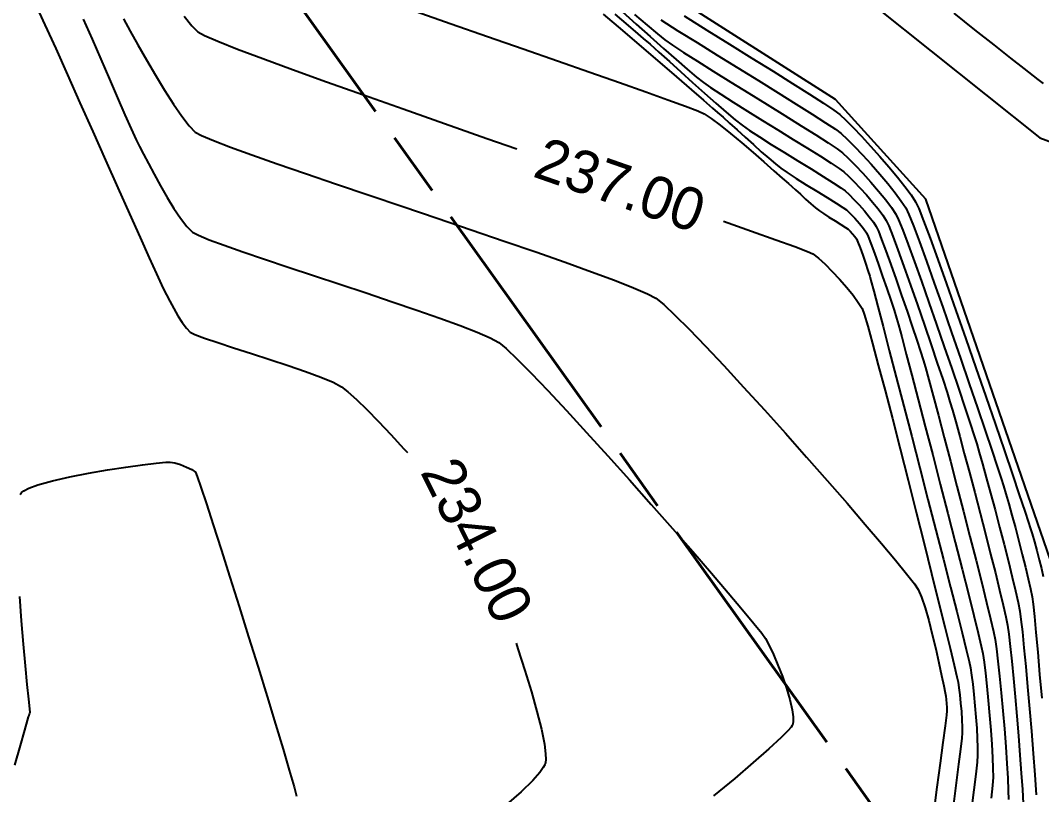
# Model space of a CAD drawing. Header units: metres. Extents: x 708931 to 723899, y 5405153 to 5413472.
# Drawn here: x 709984.2 to 710080.5, y 5411909.7 to 5411982.7 of the extents above; entities that cross this region are included whole.
import ezdxf

# ---------------------------------------------------------------- set-up
doc = ezdxf.new("R2010")
doc.units = ezdxf.units.M
doc.header["$LTSCALE"] = 12.7
doc.header["$MEASUREMENT"] = 0
doc.linetypes.add('ACAD_ISO08W100', pattern=[36, 24, -3, 6, -3])
for name, color, linetype in [('CONT-MJR1', 252, 'Continuous'), ('CONT-MNR1', 251, 'Continuous'), ('contornos2', 7, 'Continuous')]:
    doc.layers.add(name, color=color, linetype=linetype)
doc.layers.add('corte', color=214, linetype='ACAD_ISO08W100', lineweight=40)

msp = doc.modelspace()

# ---------------------------------------------------------------- linework, layer by layer
at = {"layer": 'CONT-MJR1', "flags": 128}
for points, elevation in [([(709990.122, 5411982.858), (709990.947, 5411980.975), (709991.779, 5411979.061), (709992.591, 5411977.187), (709993.356, 5411975.421), (709994.048, 5411973.834), (709994.639, 5411972.494), (709995.102, 5411971.473), (709995.411, 5411970.838), (709995.788, 5411970.125), (709996.261, 5411969.229), (709996.807, 5411968.211), (709997.407, 5411967.126), (709998.037, 5411966.035), (709998.676, 5411964.994), (709999.303, 5411964.063), (709999.897, 5411963.298), (710000.435, 5411962.759), (710000.975, 5411962.462), (710001.987, 5411962.042), (710003.405, 5411961.515), (710005.164, 5411960.896), (710007.2, 5411960.204), (710009.448, 5411959.452), (710011.843, 5411958.66), (710014.319, 5411957.841), (710016.813, 5411957.014), (710019.259, 5411956.193), (710021.593, 5411955.397), (710023.749, 5411954.64), (710025.662, 5411953.94), (710027.269, 5411953.312), (710028.503, 5411952.774), (710029.301, 5411952.341), (710030.008, 5411951.766), (710031.048, 5411950.782), (710032.373, 5411949.444), (710033.937, 5411947.807), (710035.693, 5411945.927), (710037.592, 5411943.859), (710039.589, 5411941.657), (710041.634, 5411939.376), (710043.682, 5411937.072), (710045.685, 5411934.799), (710047.596, 5411932.613), (710049.367, 5411930.569), (710050.952, 5411928.721), (710052.302, 5411927.126), (710053.371, 5411925.837), (710054.112, 5411924.909), (710054.477, 5411924.399), (710054.82, 5411923.745), (710055.218, 5411922.894), (710055.641, 5411921.904), (710056.058, 5411920.831), (710056.44, 5411919.734), (710056.756, 5411918.67), (710056.975, 5411917.696), (710057.061, 5411917.021), (710057.062, 5411916.595), (710057.03, 5411916.356), (710057.003, 5411916.251), (710056.978, 5411916.194), (710056.87, 5411916.036), (710056.571, 5411915.695), (710055.934, 5411915.062), (710054.791, 5411914.013), (710053.315, 5411912.717), (710051.557, 5411911.218), (710049.57, 5411909.558)], 235), ([(710040.246, 5411983.322), (710041.508, 5411982.251), (710042.421, 5411981.475), (710042.935, 5411981.037), (710043.58, 5411980.473), (710044.416, 5411979.728), (710045.393, 5411978.848), (710046.465, 5411977.881), (710047.585, 5411976.872), (710048.706, 5411975.868), (710049.78, 5411974.916), (710050.76, 5411974.062), (710051.6, 5411973.353), (710052.251, 5411972.835), (710052.942, 5411972.35), (710053.885, 5411971.732), (710055.009, 5411971.022), (710056.242, 5411970.256), (710057.515, 5411969.473), (710058.756, 5411968.712), (710059.894, 5411968.01), (710060.859, 5411967.407), (710061.579, 5411966.94), (710061.983, 5411966.647), (710062.353, 5411966.303), (710062.803, 5411965.846), (710063.293, 5411965.317), (710063.786, 5411964.755), (710064.246, 5411964.201), (710064.633, 5411963.695), (710064.91, 5411963.277), (710065.108, 5411962.847), (710065.417, 5411962.062), (710065.816, 5411960.993), (710066.279, 5411959.711), (710066.783, 5411958.286), (710067.304, 5411956.789), (710067.819, 5411955.291), (710068.303, 5411953.861), (710068.734, 5411952.571), (710069.087, 5411951.492), (710069.338, 5411950.693), (710069.543, 5411949.983), (710069.86, 5411948.83), (710070.274, 5411947.301), (710070.764, 5411945.465), (710071.314, 5411943.388), (710071.906, 5411941.139), (710072.521, 5411938.785), (710073.141, 5411936.395), (710073.748, 5411934.035), (710074.325, 5411931.775), (710074.853, 5411929.68), (710075.314, 5411927.82), (710075.69, 5411926.262), (710075.964, 5411925.073), (710076.116, 5411924.322), (710076.244, 5411923.451), (710076.387, 5411922.273), (710076.54, 5411920.859), (710076.697, 5411919.275), (710076.85, 5411917.592), (710076.995, 5411915.876), (710077.125, 5411914.198), (710077.233, 5411912.626), (710077.314, 5411911.228), (710077.361, 5411910.073), (710077.367, 5411909.23)], 240)]:
    msp.add_lwpolyline(points, dxfattribs=dict(at, elevation=elevation))
at = {"layer": 'CONT-MNR1', "flags": 128}
for points, elevation in [([(709985.628, 5411984.24), (709986.505, 5411982.313), (709987.517, 5411980.072), (709988.63, 5411977.597), (709989.808, 5411974.966), (709991.018, 5411972.258), (709992.225, 5411969.553), (709993.395, 5411966.929), (709994.493, 5411964.466), (709995.485, 5411962.241), (709996.337, 5411960.336), (709997.015, 5411958.827), (709997.484, 5411957.795), (709997.709, 5411957.319), (709997.961, 5411956.84), (709998.282, 5411956.232), (709998.652, 5411955.554), (709999.049, 5411954.865), (709999.453, 5411954.223), (709999.842, 5411953.689), (710000.195, 5411953.32), (710000.654, 5411953.091), (710001.551, 5411952.758), (710002.797, 5411952.338), (710004.3, 5411951.851), (710005.972, 5411951.316), (710007.721, 5411950.752), (710009.459, 5411950.177), (710011.093, 5411949.613), (710012.536, 5411949.076), (710013.696, 5411948.587), (710014.482, 5411948.164), (710015.081, 5411947.694), (710015.884, 5411946.964), (710016.853, 5411946.018), (710017.948, 5411944.899), (710019.129, 5411943.652), (710020.357, 5411942.321), (710020.691, 5411941.95)], 234), ([(710021.407, 5411983.597), (710024.827, 5411982.404), (710028.249, 5411981.212), (710031.609, 5411980.043), (710034.844, 5411978.916), (710037.891, 5411977.852), (710040.686, 5411976.872), (710043.166, 5411975.995), (710045.267, 5411975.242), (710046.927, 5411974.633), (710048.081, 5411974.188), (710048.667, 5411973.928), (710049.338, 5411973.489), (710050.191, 5411972.849), (710051.171, 5411972.063), (710052.223, 5411971.186), (710053.292, 5411970.271), (710054.321, 5411969.374), (710055.258, 5411968.548), (710056.044, 5411967.849), (710056.627, 5411967.329), (710056.95, 5411967.044), (710057.304, 5411966.732), (710057.754, 5411966.327), (710058.25, 5411965.877), (710058.745, 5411965.434), (710059.191, 5411965.046), (710059.54, 5411964.764), (710059.923, 5411964.501), (710060.447, 5411964.168), (710061.027, 5411963.811), (710061.578, 5411963.475), (710062.012, 5411963.204), (710062.245, 5411963.044), (710062.44, 5411962.856), (710062.678, 5411962.597), (710062.903, 5411962.327), (710063.058, 5411962.107), (710063.18, 5411961.822), (710063.385, 5411961.271), (710063.635, 5411960.566), (710063.894, 5411959.814), (710064.125, 5411959.125), (710064.289, 5411958.609), (710064.407, 5411958.178), (710064.668, 5411957.194), (710065.055, 5411955.723), (710065.55, 5411953.835), (710066.134, 5411951.597), (710066.791, 5411949.077), (710067.502, 5411946.344), (710068.249, 5411943.465), (710069.015, 5411940.509), (710069.781, 5411937.543), (710070.531, 5411934.636), (710071.245, 5411931.856), (710071.905, 5411929.27), (710072.496, 5411926.948), (710072.997, 5411924.956), (710073.391, 5411923.363), (710073.662, 5411922.238), (710073.789, 5411921.647), (710073.894, 5411920.95), (710074.003, 5411920.092), (710074.111, 5411919.117), (710074.213, 5411918.073), (710074.305, 5411917.005), (710074.381, 5411915.959), (710074.438, 5411914.982), (710074.47, 5411914.118), (710074.472, 5411913.415), (710074.422, 5411912.743), (710074.299, 5411911.626), (710074.118, 5411910.148), (710073.892, 5411908.395)], 238), ([(710040.942, 5411983.557), (710042.258, 5411982.377), (710043.574, 5411981.201), (710044.846, 5411980.071), (710046.03, 5411979.031), (710047.081, 5411978.123), (710047.955, 5411977.388), (710048.607, 5411976.87), (710049.29, 5411976.389), (710050.249, 5411975.758), (710051.422, 5411975.01), (710052.752, 5411974.178), (710054.177, 5411973.295), (710055.64, 5411972.393), (710057.079, 5411971.507), (710058.436, 5411970.668), (710059.652, 5411969.91), (710060.666, 5411969.265), (710061.419, 5411968.767), (710061.852, 5411968.449), (710062.286, 5411968.049), (710062.807, 5411967.526), (710063.381, 5411966.917), (710063.973, 5411966.258), (710064.549, 5411965.587), (710065.075, 5411964.939), (710065.515, 5411964.352), (710065.836, 5411963.862), (710066.079, 5411963.336), (710066.456, 5411962.384), (710066.942, 5411961.084), (710067.511, 5411959.516), (710068.136, 5411957.757), (710068.79, 5411955.887), (710069.447, 5411953.984), (710070.082, 5411952.127), (710070.667, 5411950.395), (710071.176, 5411948.867), (710071.584, 5411947.62), (710071.863, 5411946.735), (710072.087, 5411945.966), (710072.398, 5411944.861), (710072.778, 5411943.474), (710073.214, 5411941.863), (710073.69, 5411940.083), (710074.191, 5411938.189), (710074.702, 5411936.238), (710075.207, 5411934.285), (710075.692, 5411932.386), (710076.142, 5411930.597), (710076.54, 5411928.974), (710076.873, 5411927.573), (710077.124, 5411926.45), (710077.28, 5411925.659), (710077.4, 5411924.827), (710077.538, 5411923.675), (710077.689, 5411922.264), (710077.847, 5411920.653), (710078.008, 5411918.903), (710078.168, 5411917.074), (710078.32, 5411915.227), (710078.461, 5411913.421), (710078.584, 5411911.719), (710078.687, 5411910.178), (710078.763, 5411908.861)], 241), ([(709993.917, 5411982.867), (709994.543, 5411981.726), (709995.275, 5411980.414), (709996.081, 5411978.998), (709996.93, 5411977.548), (709997.788, 5411976.133), (709998.624, 5411974.821), (709999.405, 5411973.682), (710000.099, 5411972.785), (710000.675, 5411972.198), (710001.26, 5411971.877), (710002.389, 5411971.399), (710003.999, 5411970.783), (710006.027, 5411970.046), (710008.412, 5411969.205), (710011.089, 5411968.279), (710013.998, 5411967.285), (710017.074, 5411966.24), (710020.257, 5411965.164), (710023.482, 5411964.072), (710026.688, 5411962.984), (710029.811, 5411961.917), (710032.79, 5411960.888), (710035.561, 5411959.916), (710038.063, 5411959.017), (710040.232, 5411958.21), (710042.006, 5411957.513), (710043.323, 5411956.944), (710044.119, 5411956.519), (710044.867, 5411955.92), (710045.927, 5411954.932), (710047.256, 5411953.608), (710048.808, 5411951.999), (710050.538, 5411950.159), (710052.402, 5411948.139), (710054.354, 5411945.992), (710056.35, 5411943.771), (710058.345, 5411941.527), (710060.294, 5411939.312), (710062.151, 5411937.18), (710063.873, 5411935.183), (710065.415, 5411933.372), (710066.73, 5411931.8), (710067.775, 5411930.52), (710068.505, 5411929.584), (710068.874, 5411929.044), (710069.185, 5411928.323), (710069.518, 5411927.319), (710069.859, 5411926.114), (710070.197, 5411924.791), (710070.52, 5411923.431), (710070.814, 5411922.118), (710071.068, 5411920.933), (710071.269, 5411919.959), (710071.404, 5411919.278), (710071.463, 5411918.973), (710071.503, 5411918.674), (710071.541, 5411918.288), (710071.569, 5411917.901), (710071.576, 5411917.601), (710071.528, 5411917.192), (710071.395, 5411916.163), (710071.192, 5411914.617), (710070.932, 5411912.656), (710070.63, 5411910.382), (710070.301, 5411907.896)], 236), ([(709999.65, 5411983.141), (710000.351, 5411982.221), (710000.914, 5411981.637), (710001.539, 5411981.301), (710002.815, 5411980.757), (710004.673, 5411980.027), (710007.043, 5411979.134), (710009.858, 5411978.099), (710013.047, 5411976.946), (710016.543, 5411975.697), (710020.275, 5411974.373), (710024.174, 5411972.999), (710028.173, 5411971.596), (710031.003, 5411970.606)], 237), ([(710039.166, 5411983.316), (710040.984, 5411981.773), (710042.78, 5411980.238), (710044.496, 5411978.762), (710046.079, 5411977.394), (710047.47, 5411976.188), (710048.615, 5411975.192), (710049.458, 5411974.46), (710049.942, 5411974.041), (710050.456, 5411973.592), (710051.083, 5411973.03), (710051.79, 5411972.391), (710052.546, 5411971.707), (710053.316, 5411971.011), (710054.069, 5411970.339), (710054.772, 5411969.724), (710055.392, 5411969.2), (710055.895, 5411968.8), (710056.517, 5411968.365), (710057.35, 5411967.826), (710058.311, 5411967.226), (710059.316, 5411966.609), (710060.282, 5411966.018), (710061.125, 5411965.498), (710061.764, 5411965.093), (710062.114, 5411964.846), (710062.461, 5411964.516), (710062.887, 5411964.066), (710063.328, 5411963.565), (710063.715, 5411963.083), (710063.984, 5411962.692), (710064.146, 5411962.334), (710064.404, 5411961.669), (710064.735, 5411960.77), (710065.112, 5411959.713), (710065.511, 5411958.572), (710065.906, 5411957.42), (710066.271, 5411956.333), (710066.582, 5411955.386), (710066.814, 5411954.651), (710066.992, 5411954.022), (710067.306, 5411952.863), (710067.737, 5411951.249), (710068.264, 5411949.255), (710068.869, 5411946.956), (710069.531, 5411944.428), (710070.231, 5411941.744), (710070.948, 5411938.98), (710071.663, 5411936.211), (710072.356, 5411933.512), (710073.008, 5411930.958), (710073.599, 5411928.623), (710074.108, 5411926.584), (710074.517, 5411924.914), (710074.805, 5411923.69), (710074.953, 5411922.985), (710075.073, 5411922.175), (710075.204, 5411921.129), (710075.338, 5411919.906), (710075.472, 5411918.564), (710075.598, 5411917.163), (710075.711, 5411915.762), (710075.806, 5411914.418), (710075.876, 5411913.191), (710075.916, 5411912.139), (710075.92, 5411911.322), (710075.867, 5411910.535), (710075.745, 5411909.363)], 239), ([(710042.111, 5411983.297), (710043.298, 5411982.273), (710044.265, 5411981.46), (710044.962, 5411980.906), (710045.689, 5411980.395), (710046.736, 5411979.705), (710048.041, 5411978.872), (710049.542, 5411977.93), (710051.178, 5411976.913), (710052.887, 5411975.857), (710054.608, 5411974.795), (710056.278, 5411973.762), (710057.837, 5411972.794), (710059.222, 5411971.924), (710060.373, 5411971.187), (710061.226, 5411970.618), (710061.721, 5411970.251), (710062.27, 5411969.744), (710062.93, 5411969.082), (710063.656, 5411968.312), (710064.405, 5411967.479), (710065.134, 5411966.629), (710065.798, 5411965.81), (710066.355, 5411965.067), (710066.762, 5411964.446), (710067.017, 5411963.899), (710067.408, 5411962.925), (710067.912, 5411961.591), (710068.505, 5411959.967), (710069.166, 5411958.12), (710069.871, 5411956.119), (710070.597, 5411954.033), (710071.323, 5411951.929), (710072.025, 5411949.877), (710072.681, 5411947.944), (710073.268, 5411946.199), (710073.763, 5411944.711), (710074.144, 5411943.547), (710074.387, 5411942.777), (710074.623, 5411941.976), (710074.928, 5411940.898), (710075.288, 5411939.598), (710075.687, 5411938.13), (710076.11, 5411936.55), (710076.541, 5411934.913), (710076.965, 5411933.275), (710077.367, 5411931.691), (710077.731, 5411930.216), (710078.042, 5411928.905), (710078.285, 5411927.813), (710078.443, 5411926.996), (710078.553, 5411926.212), (710078.687, 5411925.037), (710078.839, 5411923.539), (710079.006, 5411921.786), (710079.181, 5411919.844), (710079.359, 5411917.782), (710079.535, 5411915.667), (710079.704, 5411913.566), (710079.86, 5411911.548), (710079.998, 5411909.678)], 242), ([(710044.58, 5411982.785), (710046.21, 5411981.76), (710048.007, 5411980.64), (710049.911, 5411979.46), (710051.859, 5411978.255), (710053.792, 5411977.06), (710055.646, 5411975.91), (710057.36, 5411974.839), (710058.874, 5411973.883), (710060.124, 5411973.077), (710061.05, 5411972.455), (710061.59, 5411972.052), (710062.168, 5411971.522), (710062.859, 5411970.835), (710063.625, 5411970.032), (710064.43, 5411969.152), (710065.233, 5411968.237), (710065.999, 5411967.327), (710066.689, 5411966.462), (710067.264, 5411965.683), (710067.687, 5411965.031), (710067.972, 5411964.422), (710068.408, 5411963.336), (710068.971, 5411961.843), (710069.638, 5411960.019), (710070.383, 5411957.934), (710071.185, 5411955.662), (710072.017, 5411953.277), (710072.856, 5411950.85), (710073.679, 5411948.454), (710074.46, 5411946.163), (710075.177, 5411944.049), (710075.804, 5411942.184), (710076.318, 5411940.643), (710076.696, 5411939.496), (710076.912, 5411938.819), (710077.132, 5411938.074), (710077.402, 5411937.13), (710077.706, 5411936.037), (710078.031, 5411934.843), (710078.362, 5411933.598), (710078.684, 5411932.352), (710078.985, 5411931.153), (710079.248, 5411930.05), (710079.46, 5411929.094), (710079.607, 5411928.334), (710079.697, 5411927.648), (710079.819, 5411926.502), (710079.967, 5411924.968), (710080.136, 5411923.12), (710080.319, 5411921.031), (710080.511, 5411918.774)], 243), ([(710046.79, 5411983.147), (710048.927, 5411981.822), (710051.08, 5411980.488), (710053.186, 5411979.181), (710055.186, 5411977.936), (710057.018, 5411976.787), (710058.622, 5411975.769), (710059.938, 5411974.918), (710060.904, 5411974.268), (710061.459, 5411973.854), (710062.031, 5411973.328), (710062.733, 5411972.63), (710063.527, 5411971.801), (710064.377, 5411970.878), (710065.248, 5411969.903), (710066.101, 5411968.914), (710066.9, 5411967.951), (710067.61, 5411967.054), (710068.193, 5411966.263), (710068.613, 5411965.616), (710068.91, 5411964.975), (710069.376, 5411963.804), (710069.986, 5411962.181), (710070.714, 5411960.181), (710071.536, 5411957.883), (710072.424, 5411955.363), (710073.355, 5411952.697), (710074.303, 5411949.963), (710075.242, 5411947.238), (710076.147, 5411944.598), (710076.992, 5411942.121), (710077.752, 5411939.883), (710078.402, 5411937.961), (710078.917, 5411936.432), (710079.27, 5411935.373), (710079.436, 5411934.86), (710079.609, 5411934.276), (710079.817, 5411933.539), (710080.044, 5411932.709), (710080.271, 5411931.846), (710080.48, 5411931.012), (710080.652, 5411930.267)], 244), ([(710080.693, 5411976.779), (710080.186, 5411977.155), (710079.744, 5411977.495), (710078.856, 5411978.188), (710077.594, 5411979.179), (710076.024, 5411980.415), (710074.217, 5411981.841), (710072.241, 5411983.404)], 244), ([(710050.512, 5411963.785), (710053.132, 5411962.859), (710055.436, 5411962.036), (710057.217, 5411961.386), (710058.408, 5411960.932), (710058.937, 5411960.696), (710059.462, 5411960.291), (710060.083, 5411959.728), (710060.759, 5411959.052), (710061.451, 5411958.308), (710062.118, 5411957.542), (710062.72, 5411956.799), (710063.216, 5411956.122), (710063.566, 5411955.559), (710063.765, 5411955.012), (710064.1, 5411953.887), (710064.553, 5411952.262), (710065.104, 5411950.214), (710065.734, 5411947.82), (710066.425, 5411945.157), (710067.158, 5411942.304), (710067.914, 5411939.337), (710068.673, 5411936.335), (710069.418, 5411933.374), (710070.129, 5411930.531), (710070.787, 5411927.885), (710071.374, 5411925.513), (710071.87, 5411923.492), (710072.256, 5411921.9), (710072.515, 5411920.813), (710072.626, 5411920.31), (710072.705, 5411919.769), (710072.787, 5411919.084), (710072.865, 5411918.314), (710072.934, 5411917.513), (710072.987, 5411916.741), (710073.019, 5411916.054), (710073.024, 5411915.508), (710072.978, 5411914.999), (710072.858, 5411913.987), (710072.677, 5411912.555), (710072.446, 5411910.788), (710072.179, 5411908.773)], 237), ([(709984.17, 5411938.011), (709984.223, 5411938.094), (709984.298, 5411938.177), (709984.512, 5411938.343), (709984.98, 5411938.59), (709985.84, 5411938.914), (709987.221, 5411939.304), (709988.846, 5411939.673), (709990.611, 5411940.013), (709992.412, 5411940.317), (709994.144, 5411940.579), (709995.706, 5411940.792), (709996.992, 5411940.948), (709997.899, 5411941.042), (709998.323, 5411941.066), (709998.745, 5411940.984), (709999.294, 5411940.816), (709999.869, 5411940.592), (710000.372, 5411940.345), (710000.701, 5411940.104), (710000.868, 5411939.697), (710001.222, 5411938.677), (710001.734, 5411937.131), (710002.378, 5411935.147), (710003.125, 5411932.812), (710003.949, 5411930.214), (710004.822, 5411927.439), (710005.716, 5411924.575), (710006.604, 5411921.711), (710007.459, 5411918.932), (710008.254, 5411916.326), (710008.96, 5411913.982), (710009.551, 5411911.986), (710009.999, 5411910.425), (710010.235, 5411909.549)], 233), ([(709983.677, 5411912.459), (709984.201, 5411914.322), (709984.603, 5411915.754), (709984.862, 5411916.676), (709984.957, 5411917.012), (709985.003, 5411917.142), (709985.061, 5411917.303), (709985.097, 5411917.434), (709985.066, 5411917.775), (709984.975, 5411918.69), (709984.839, 5411920.078), (709984.673, 5411921.841), (709984.491, 5411923.877), (709984.308, 5411926.088), (709984.139, 5411928.374)], 233), ([(710030.932, 5411923.962), (710031.107, 5411923.446), (710031.773, 5411921.387), (710032.382, 5411919.393), (710032.908, 5411917.526), (710033.325, 5411915.851), (710033.61, 5411914.43), (710033.725, 5411913.519), (710033.737, 5411912.989), (710033.706, 5411912.716), (710033.679, 5411912.606), (710033.636, 5411912.49), (710033.497, 5411912.229), (710033.164, 5411911.766), (710032.51, 5411911.03), (710031.406, 5411909.955), (710030.046, 5411908.751)], 234)]:
    msp.add_lwpolyline(points, dxfattribs=dict(at, elevation=elevation))
at = {"layer": 'contornos2', "color": 30}
for points in [[(710081.631, 5411930.999), (710069.591, 5411965.873), (710061.079, 5411975.254), (710034.217, 5411992.386), (710012.802, 5412011.121), (710001.019, 5412028.936), (709999.835, 5412051.178), (709995.794, 5412095.478), (710013.283, 5412151.33), (710040.604, 5412160.363), (710059.079, 5412152.704), (710074.214, 5412140.922), (710083.059, 5412122.266)], [(710080.777, 5412090.977), (710044.668, 5412062.562), (710037.338, 5412044.659), (710054.718, 5411992.12), (710080.343, 5411971.638), (710103.945, 5411962.896)]]:
    msp.add_lwpolyline(points, dxfattribs=at)
at = {"layer": 'corte', "color": 6, "ltscale": 0.08}
msp.add_line((710124.088, 5411825.377), (709829.718, 5412236.921), dxfattribs=at)

# ---------------------------------------------------------------- texts
at = {"layer": 'CONT-MNR1', "char_height": 4, "attachment_point": 5}
for s, insert, rotation in [('{237.00}', (710040.759, 5411967.2, 237), 340.75335), ('{234.00}', (710027.268, 5411933.681, 234), 296.4463)]:
    msp.add_mtext(s, dxfattribs=dict(at, insert=insert, rotation=rotation))

doc.saveas('drawing.dxf')
